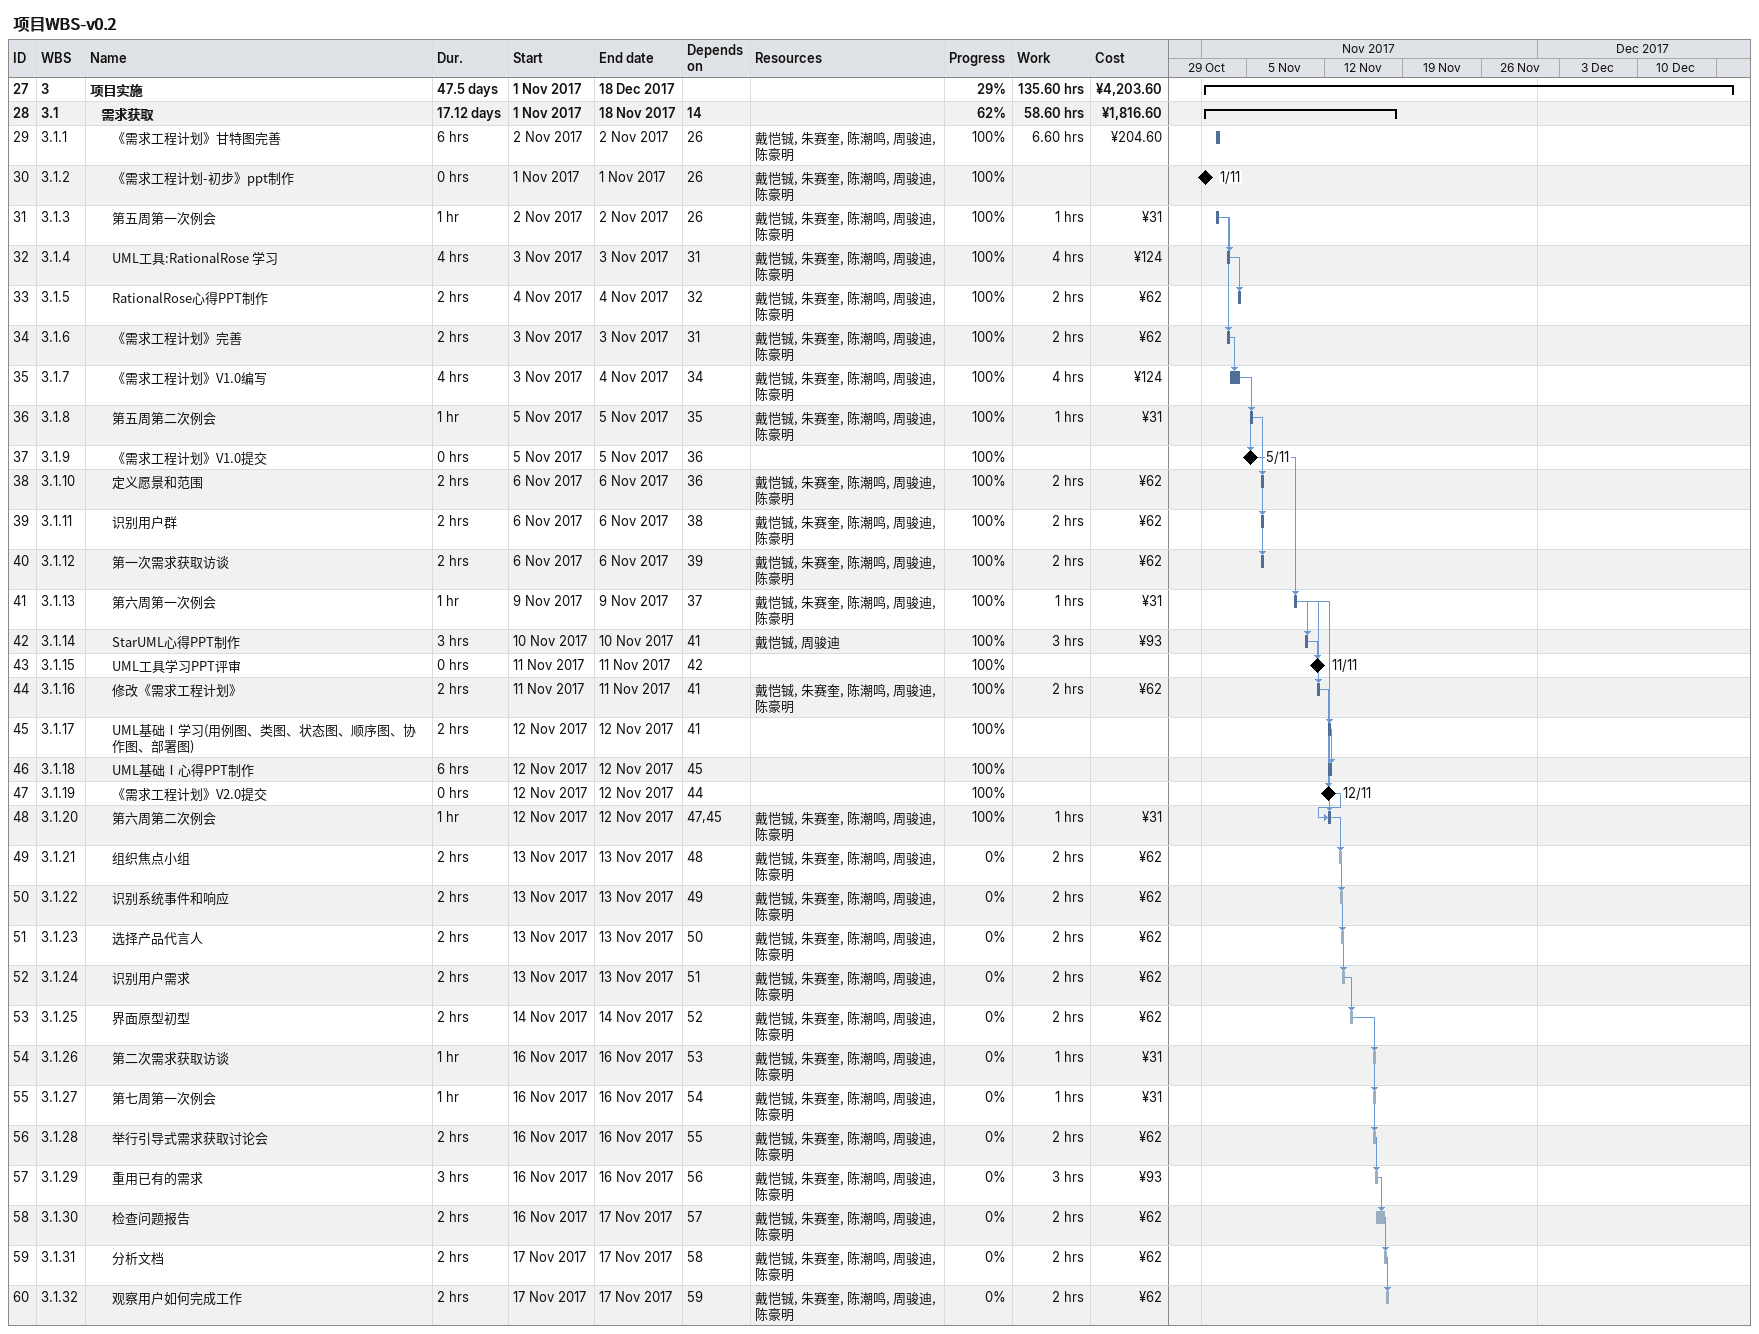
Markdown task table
项目WBS-v0.2

| ID | WBS | Task | Duration | Start | Finish | Predecessors | Resources | % complete | Work (h) | Cost (¥) |
|---|---|---|---|---|---|---|---|---|---|---|
| 27 | 3 | **项目实施** | 47.5d | 2017-11-01 | 2017-12-18 |  |  | 29 | 135.60 | 4203.60 |
| 28 | 3.1 | **需求获取** | 17.12d | 2017-11-01 | 2017-11-18 | 14 |  | 62 | 58.60 | 1816.60 |
| 29 | 3.1.1 | 《需求工程计划》甘特图完善 | 6h | 2017-11-02 | 2017-11-02 | 26 | 戴恺铖, 朱赛奎, 陈潮鸣, 周骏迪, 陈豪明 | 100 | 6.60 | 204.60 |
| 30 | 3.1.2 | 《需求工程计划-初步》ppt制作 | 0h | 2017-11-01 | 2017-11-01 | 26 | 戴恺铖, 朱赛奎, 陈潮鸣, 周骏迪, 陈豪明 | 100 |  |  |
| 31 | 3.1.3 | 第五周第一次例会 | 1h | 2017-11-02 | 2017-11-02 | 26 | 戴恺铖, 朱赛奎, 陈潮鸣, 周骏迪, 陈豪明 | 100 | 1 | 31 |
| 32 | 3.1.4 | UML工具:RationalRose 学习 | 4h | 2017-11-03 | 2017-11-03 | 31 | 戴恺铖, 朱赛奎, 陈潮鸣, 周骏迪, 陈豪明 | 100 | 4 | 124 |
| 33 | 3.1.5 | RationalRose心得PPT制作 | 2h | 2017-11-04 | 2017-11-04 | 32 | 戴恺铖, 朱赛奎, 陈潮鸣, 周骏迪, 陈豪明 | 100 | 2 | 62 |
| 34 | 3.1.6 | 《需求工程计划》完善 | 2h | 2017-11-03 | 2017-11-03 | 31 | 戴恺铖, 朱赛奎, 陈潮鸣, 周骏迪, 陈豪明 | 100 | 2 | 62 |
| 35 | 3.1.7 | 《需求工程计划》V1.0编写 | 4h | 2017-11-03 | 2017-11-04 | 34 | 戴恺铖, 朱赛奎, 陈潮鸣, 周骏迪, 陈豪明 | 100 | 4 | 124 |
| 36 | 3.1.8 | 第五周第二次例会 | 1h | 2017-11-05 | 2017-11-05 | 35 | 戴恺铖, 朱赛奎, 陈潮鸣, 周骏迪, 陈豪明 | 100 | 1 | 31 |
| 37 | 3.1.9 | 《需求工程计划》V1.0提交 | 0h | 2017-11-05 | 2017-11-05 | 36 |  | 100 |  |  |
| 38 | 3.1.10 | 定义愿景和范围 | 2h | 2017-11-06 | 2017-11-06 | 36 | 戴恺铖, 朱赛奎, 陈潮鸣, 周骏迪, 陈豪明 | 100 | 2 | 62 |
| 39 | 3.1.11 | 识别用户群 | 2h | 2017-11-06 | 2017-11-06 | 38 | 戴恺铖, 朱赛奎, 陈潮鸣, 周骏迪, 陈豪明 | 100 | 2 | 62 |
| 40 | 3.1.12 | 第一次需求获取访谈 | 2h | 2017-11-06 | 2017-11-06 | 39 | 戴恺铖, 朱赛奎, 陈潮鸣, 周骏迪, 陈豪明 | 100 | 2 | 62 |
| 41 | 3.1.13 | 第六周第一次例会 | 1h | 2017-11-09 | 2017-11-09 | 37 | 戴恺铖, 朱赛奎, 陈潮鸣, 周骏迪, 陈豪明 | 100 | 1 | 31 |
| 42 | 3.1.14 | StarUML心得PPT制作 | 3h | 2017-11-10 | 2017-11-10 | 41 | 戴恺铖, 周骏迪 | 100 | 3 | 93 |
| 43 | 3.1.15 | UML工具学习PPT评审 | 0h | 2017-11-11 | 2017-11-11 | 42 |  | 100 |  |  |
| 44 | 3.1.16 | 修改《需求工程计划》 | 2h | 2017-11-11 | 2017-11-11 | 41 | 戴恺铖, 朱赛奎, 陈潮鸣, 周骏迪, 陈豪明 | 100 | 2 | 62 |
| 45 | 3.1.17 | UML基础Ⅰ学习(用例图、类图、状态图、顺序图、协作图、部署图) | 2h | 2017-11-12 | 2017-11-12 | 41 |  | 100 |  |  |
| 46 | 3.1.18 | UML基础Ⅰ心得PPT制作 | 6h | 2017-11-12 | 2017-11-12 | 45 |  | 100 |  |  |
| 47 | 3.1.19 | 《需求工程计划》V2.0提交 | 0h | 2017-11-12 | 2017-11-12 | 44 |  | 100 |  |  |
| 48 | 3.1.20 | 第六周第二次例会 | 1h | 2017-11-12 | 2017-11-12 | 47, 45 | 戴恺铖, 朱赛奎, 陈潮鸣, 周骏迪, 陈豪明 | 100 | 1 | 31 |
| 49 | 3.1.21 | 组织焦点小组 | 2h | 2017-11-13 | 2017-11-13 | 48 | 戴恺铖, 朱赛奎, 陈潮鸣, 周骏迪, 陈豪明 | 0 | 2 | 62 |
| 50 | 3.1.22 | 识别系统事件和响应 | 2h | 2017-11-13 | 2017-11-13 | 49 | 戴恺铖, 朱赛奎, 陈潮鸣, 周骏迪, 陈豪明 | 0 | 2 | 62 |
| 51 | 3.1.23 | 选择产品代言人 | 2h | 2017-11-13 | 2017-11-13 | 50 | 戴恺铖, 朱赛奎, 陈潮鸣, 周骏迪, 陈豪明 | 0 | 2 | 62 |
| 52 | 3.1.24 | 识别用户需求 | 2h | 2017-11-13 | 2017-11-13 | 51 | 戴恺铖, 朱赛奎, 陈潮鸣, 周骏迪, 陈豪明 | 0 | 2 | 62 |
| 53 | 3.1.25 | 界面原型初型 | 2h | 2017-11-14 | 2017-11-14 | 52 | 戴恺铖, 朱赛奎, 陈潮鸣, 周骏迪, 陈豪明 | 0 | 2 | 62 |
| 54 | 3.1.26 | 第二次需求获取访谈 | 1h | 2017-11-16 | 2017-11-16 | 53 | 戴恺铖, 朱赛奎, 陈潮鸣, 周骏迪, 陈豪明 | 0 | 1 | 31 |
| 55 | 3.1.27 | 第七周第一次例会 | 1h | 2017-11-16 | 2017-11-16 | 54 | 戴恺铖, 朱赛奎, 陈潮鸣, 周骏迪, 陈豪明 | 0 | 1 | 31 |
| 56 | 3.1.28 | 举行引导式需求获取讨论会 | 2h | 2017-11-16 | 2017-11-16 | 55 | 戴恺铖, 朱赛奎, 陈潮鸣, 周骏迪, 陈豪明 | 0 | 2 | 62 |
| 57 | 3.1.29 | 重用已有的需求 | 3h | 2017-11-16 | 2017-11-16 | 56 | 戴恺铖, 朱赛奎, 陈潮鸣, 周骏迪, 陈豪明 | 0 | 3 | 93 |
| 58 | 3.1.30 | 检查问题报告 | 2h | 2017-11-16 | 2017-11-17 | 57 | 戴恺铖, 朱赛奎, 陈潮鸣, 周骏迪, 陈豪明 | 0 | 2 | 62 |
| 59 | 3.1.31 | 分析文档 | 2h | 2017-11-17 | 2017-11-17 | 58 | 戴恺铖, 朱赛奎, 陈潮鸣, 周骏迪, 陈豪明 | 0 | 2 | 62 |
| 60 | 3.1.32 | 观察用户如何完成工作 | 2h | 2017-11-17 | 2017-11-17 | 59 | 戴恺铖, 朱赛奎, 陈潮鸣, 周骏迪, 陈豪明 | 0 | 2 | 62 |
